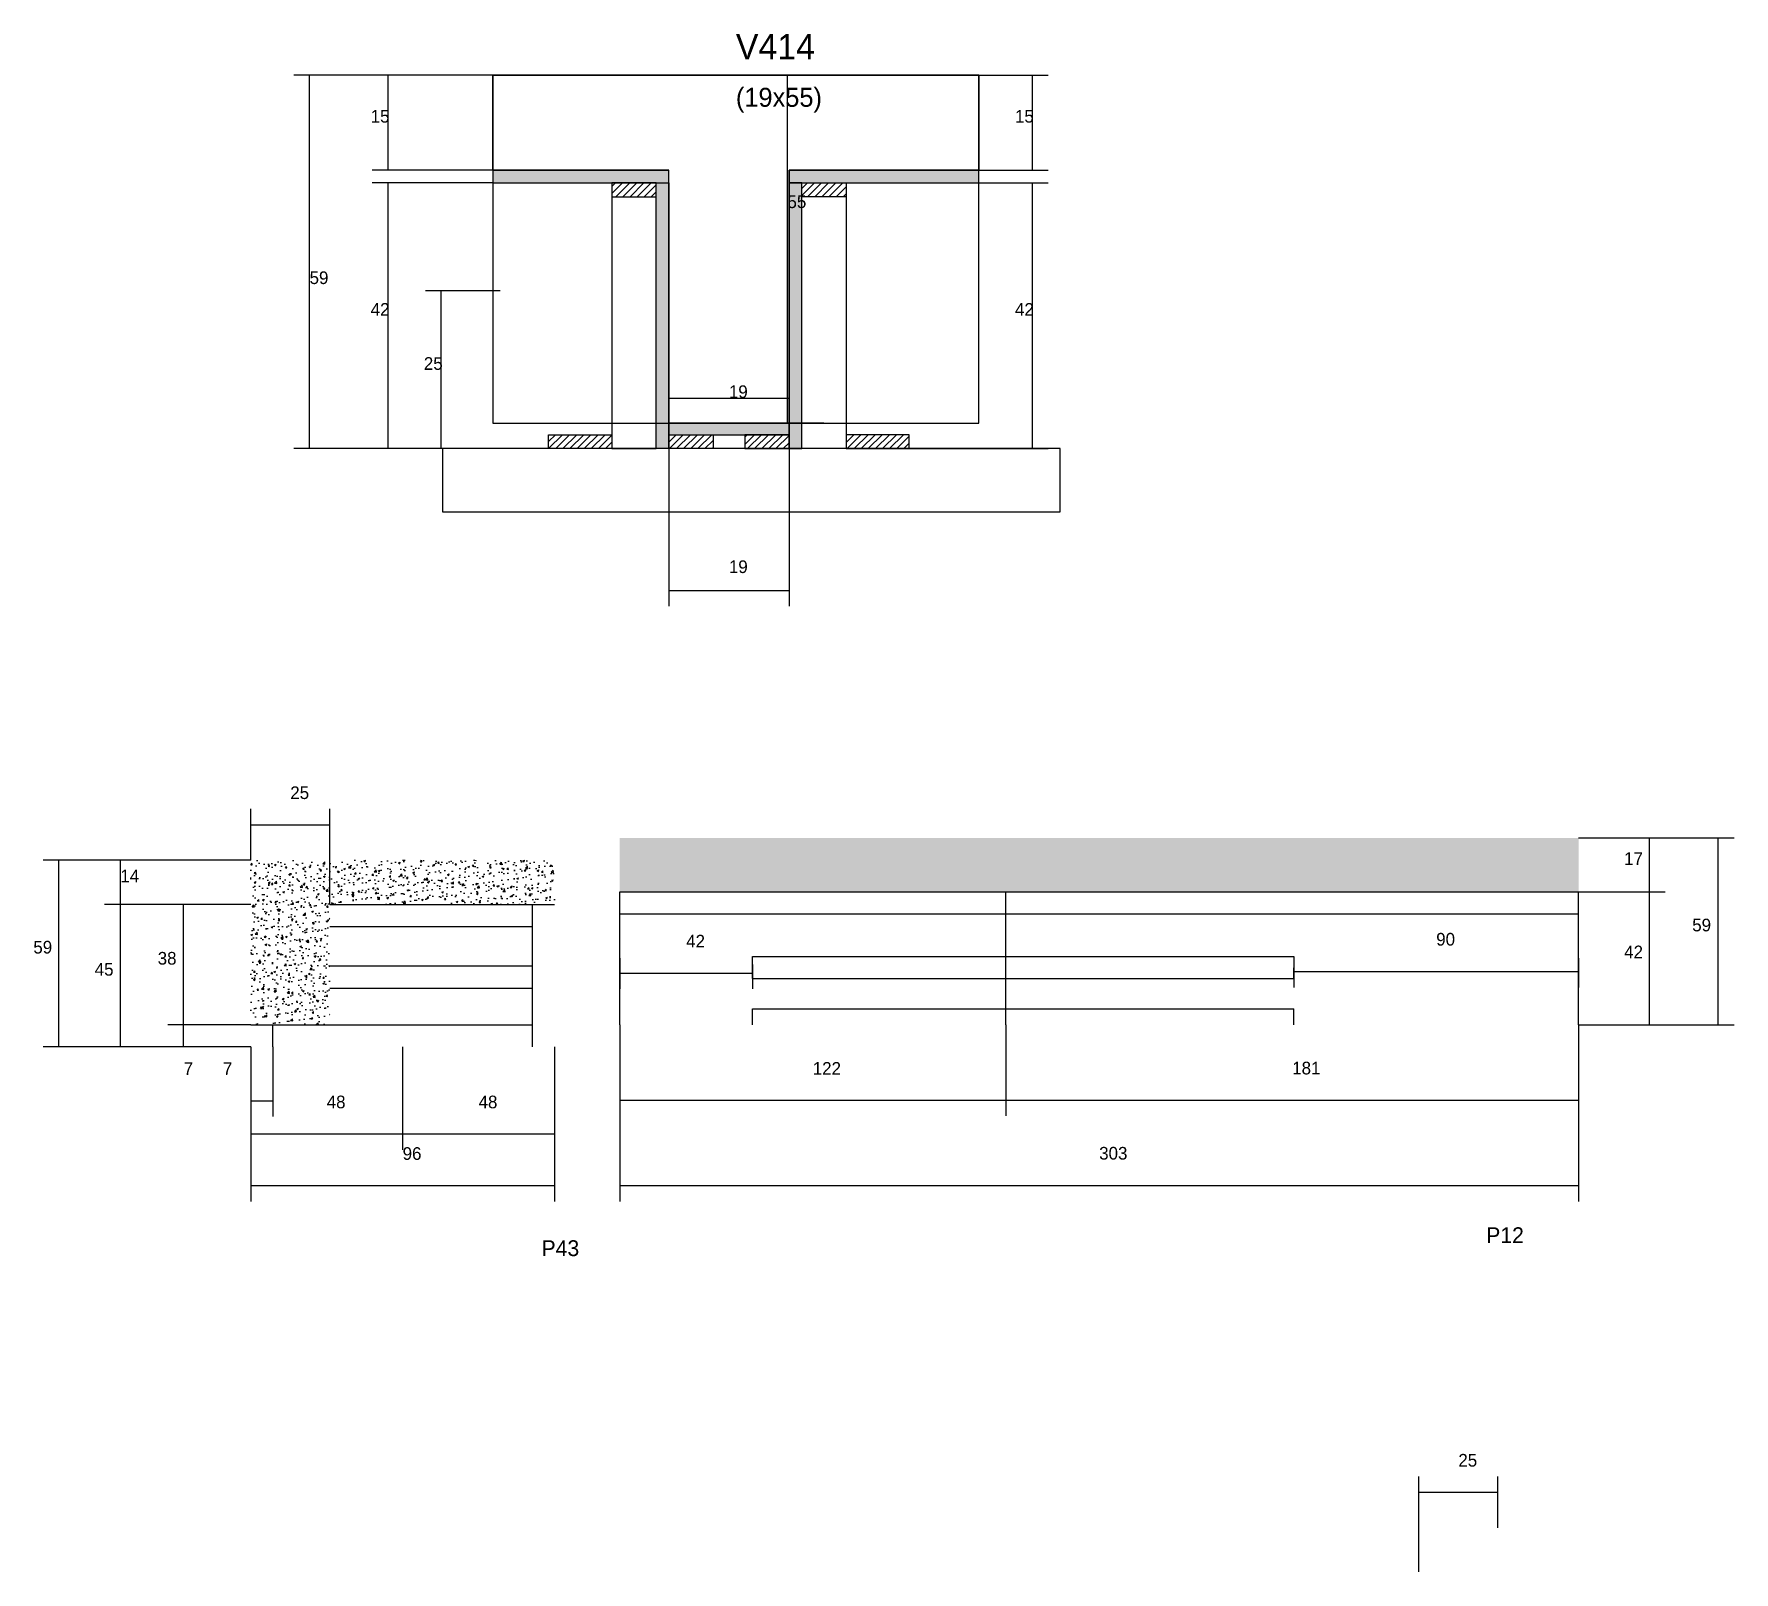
# Model space of a CAD drawing. Header units: metres. Extents: x 7124 to 7662, y 2965 to 3451.
import ezdxf

# ---------------------------------------------------------------- set-up
doc = ezdxf.new("R2010")
doc.units = ezdxf.units.M
for name, color, linetype in [('CONCRETO', 251, 'Continuous'), ('COTA', 241, 'Continuous'), ('Cota Seção (2x)', 4, 'Continuous'), ('Hachura', 253, 'Continuous'), ('Madeira', 126, 'Continuous'), ('NOMENCLATURA', 7, 'Continuous'), ('Painéis', 200, 'Continuous'), ('SARR_2.2x7', 40, 'Continuous'), ('Texto Seção', 7, 'Continuous')]:
    doc.layers.add(name, color=color, linetype=linetype)

msp = doc.modelspace()

# ---------------------------------------------------------------- hatches: boundary and pattern name
at = {"layer": 'COTA'}
h = msp.add_hatch(dxfattribs=at)
h.set_pattern_fill('AR-CONC', scale=0.03)
h.paths.add_polyline_path([(7612.4, 3179.9), (7612.4, 3196.9), (7612.4, 3196.9), (7309.4, 3196.9), (7309.4, 3196.9), (7309.4, 3179.9), (7309.4, 3179.9), (7612.4, 3179.9)])
h = msp.add_hatch(dxfattribs=at)
h.set_pattern_fill('AR-CONC', scale=0.03)
h.paths.add_polyline_path([(7217.8, 3175.9), (7288.8, 3175.9), (7288.8, 3175.9), (7288.8, 3189.9), (7288.8, 3189.9), (7192.8, 3189.9), (7192.8, 3189.9), (7192.8, 3137.9), (7192.8, 3137.9), (7217.8, 3137.9), (7217.8, 3137.9), (7217.8, 3175.9)])
at = {"layer": 'Hachura'}
h = msp.add_hatch(color=8, dxfattribs=at)
h.dxf.hatch_style = 1
h.paths.add_polyline_path([(7324.9, 3403.9), (7324.9, 3407.9), (7324.9, 3407.9), (7269.3, 3407.9), (7269.3, 3407.9), (7269.3, 3403.9), (7269.3, 3403.9), (7324.9, 3403.9)])
h = msp.add_hatch(color=8, dxfattribs=at)
h.dxf.hatch_style = 1
h.paths.add_polyline_path([(7422.9, 3403.9), (7422.9, 3407.9), (7422.9, 3407.9), (7362.9, 3407.9), (7362.9, 3407.9), (7362.9, 3403.9), (7362.9, 3403.9), (7422.9, 3403.9)])
h = msp.add_hatch(dxfattribs=at)
h.set_pattern_fill('ANSI31', scale=0.5)
h.paths.add_polyline_path([(7320.9, 3399.5), (7320.9, 3403.9), (7320.9, 3403.9), (7306.9, 3403.9), (7306.9, 3403.9), (7306.9, 3399.5), (7306.9, 3399.5), (7320.9, 3399.5)])
h = msp.add_hatch(color=8, dxfattribs=at)
h.dxf.hatch_style = 1
h.paths.add_polyline_path([(7320.9, 3403.9), (7324.9, 3403.9), (7324.9, 3403.9), (7324.9, 3319.9), (7324.9, 3319.9), (7320.9, 3319.9), (7320.9, 3319.9), (7320.9, 3403.9)])
h = msp.add_hatch(color=8, dxfattribs=at)
h.dxf.hatch_style = 1
h.paths.add_polyline_path([(7366.9, 3403.9), (7362.9, 3403.9), (7362.9, 3403.9), (7362.9, 3319.9), (7362.9, 3319.9), (7366.9, 3319.9), (7366.9, 3319.9), (7366.9, 3403.9)])
h = msp.add_hatch(dxfattribs=at)
h.set_pattern_fill('ANSI31', scale=0.5)
h.paths.add_polyline_path([(7366.9, 3399.5), (7366.9, 3403.9), (7366.9, 3403.9), (7380.9, 3403.9), (7380.9, 3403.9), (7380.9, 3399.5), (7380.9, 3399.5), (7366.9, 3399.5)])
h = msp.add_hatch(color=8, dxfattribs=at)
h.dxf.hatch_style = 1
h.paths.add_polyline_path([(7362.9, 3324.3), (7362.9, 3327.9), (7362.9, 3327.9), (7324.9, 3327.9), (7324.9, 3327.9), (7324.9, 3324.3), (7324.9, 3324.3), (7362.9, 3324.3)])
h = msp.add_hatch(dxfattribs=at)
h.set_pattern_fill('ANSI31', scale=0.5)
h.paths.add_polyline_path([(7286.9, 3319.9), (7286.9, 3324.3), (7286.9, 3324.3), (7306.9, 3324.3), (7306.9, 3324.3), (7306.9, 3319.9), (7306.9, 3319.9), (7286.9, 3319.9)])
h = msp.add_hatch(dxfattribs=at)
h.set_pattern_fill('ANSI31', scale=0.5)
h.paths.add_polyline_path([(7324.9, 3319.9), (7324.9, 3324.3), (7324.9, 3324.3), (7338.9, 3324.3), (7338.9, 3324.3), (7338.9, 3319.9), (7338.9, 3319.9), (7324.9, 3319.9)])
h = msp.add_hatch(dxfattribs=at)
h.set_pattern_fill('ANSI31', scale=0.5)
h.paths.add_polyline_path([(7362.9, 3319.9), (7362.9, 3324.3), (7362.9, 3324.3), (7348.9, 3324.3), (7348.9, 3324.3), (7348.9, 3319.9), (7348.9, 3319.9), (7362.9, 3319.9)])
h = msp.add_hatch(dxfattribs=at)
h.set_pattern_fill('ANSI31', scale=0.5)
h.paths.add_polyline_path([(7400.9, 3319.9), (7400.9, 3324.3), (7400.9, 3324.3), (7380.9, 3324.3), (7380.9, 3324.3), (7380.9, 3319.9), (7380.9, 3319.9), (7400.9, 3319.9)])

# ---------------------------------------------------------------- linework, layer by layer
at = {"layer": 'CONCRETO'}
for points in [[(7269.3, 3407.9), (7269.3, 3437.9), (7422.9, 3437.9), (7422.9, 3407.9), (7362.9, 3407.9), (7362.9, 3327.9), (7324.9, 3327.9), (7324.9, 3407.9)], [(7269.3, 3327.9), (7422.9, 3327.9), (7422.9, 3437.9), (7269.3, 3437.9)]]:
    msp.add_lwpolyline(points, close=True, dxfattribs=at)
at = {"layer": 'COTA'}
for p, q in [((7269.3, 3437.9), (7206.4, 3437.9)), ((7211.4, 3319.9), (7211.4, 3437.9)), ((7269.3, 3437.9), (7231.2, 3437.9)), ((7236.2, 3407.9), (7236.2, 3437.9)), ((7422.9, 3437.9), (7444.8, 3437.9)), ((7439.8, 3407.9), (7439.8, 3437.9)), ((7269.3, 3407.9), (7231.2, 3407.9)), ((7422.9, 3407.9), (7444.8, 3407.9)), ((7269.3, 3403.9), (7231.2, 3403.9)), ((7236.2, 3319.9), (7236.2, 3403.9)), ((7422.9, 3403.9), (7444.8, 3403.9)), ((7439.8, 3319.9), (7439.8, 3403.9)), ((7271.6, 3369.8), (7248, 3369.8)), ((7253, 3319.9), (7253, 3369.8)), ((7291.3, 3319.9), (7206.4, 3319.9)), ((7291.3, 3319.9), (7231.2, 3319.9)), ((7271.6, 3319.9), (7248, 3319.9)), ((7324.9, 3319.9), (7324.9, 3270.1)), ((7362.9, 3319.9), (7362.9, 3270.1)), ((7396.5, 3319.9), (7444.8, 3319.9)), ((7324.9, 3275.1), (7362.9, 3275.1)), ((7192.8, 3189.9), (7192.8, 3206.1)), ((7217.8, 3175.9), (7217.8, 3206.1)), ((7192.8, 3201.1), (7217.8, 3201.1)), ((7612.4, 3196.9), (7639.8, 3196.9)), ((7612.4, 3196.9), (7661.5, 3196.9)), ((7634.8, 3179.9), (7634.8, 3196.9)), ((7656.5, 3137.9), (7656.5, 3196.9)), ((7192.8, 3189.9), (7127.2, 3189.9)), ((7132.2, 3130.9), (7132.2, 3189.9)), ((7192.8, 3189.9), (7146.6, 3189.9)), ((7151.6, 3175.9), (7151.6, 3189.9)), ((7192.8, 3175.9), (7146.6, 3175.9)), ((7192.8, 3175.9), (7146.6, 3175.9)), ((7151.6, 3130.9), (7151.6, 3175.9)), ((7192.8, 3175.9), (7166.6, 3175.9)), ((7171.6, 3137.9), (7171.6, 3175.9)), ((7612.4, 3179.9), (7639.8, 3179.9)), ((7612.4, 3179.9), (7639.8, 3179.9)), ((7634.8, 3137.9), (7634.8, 3179.9)), ((7309.4, 3158.9), (7309.4, 3149.2)), ((7612.4, 3158.9), (7612.4, 3149.7)), ((7309.4, 3154.2), (7351.4, 3154.2)), ((7351.4, 3156.9), (7351.4, 3149.2)), ((7522.4, 3156.9), (7522.4, 3149.7)), ((7522.4, 3154.7), (7612.4, 3154.7)), ((7192.8, 3137.9), (7166.6, 3137.9)), ((7192.8, 3137.9), (7166.6, 3137.9)), ((7171.6, 3130.9), (7171.6, 3137.9)), ((7309.4, 3137.9), (7309.4, 3109.1)), ((7309.4, 3137.9), (7309.4, 3082.1)), ((7431.4, 3137.9), (7431.4, 3109.1)), ((7431.4, 3137.9), (7431.4, 3109.1)), ((7612.4, 3137.9), (7612.4, 3109.1)), ((7612.4, 3137.9), (7612.4, 3082.1)), ((7612.4, 3137.9), (7639.8, 3137.9)), ((7612.4, 3137.9), (7661.5, 3137.9)), ((7192.8, 3130.9), (7127.2, 3130.9)), ((7192.8, 3130.9), (7146.6, 3130.9)), ((7192.8, 3130.9), (7166.6, 3130.9)), ((7192.8, 3130.9), (7192.8, 3082.1)), ((7192.8, 3130.9), (7192.8, 3098.4)), ((7192.8, 3130.9), (7192.8, 3108.9)), ((7199.8, 3130.9), (7199.8, 3108.9)), ((7240.8, 3130.9), (7240.8, 3098.4)), ((7240.8, 3130.9), (7240.8, 3098.4)), ((7288.8, 3130.9), (7288.8, 3082.1)), ((7288.8, 3130.9), (7288.8, 3098.4)), ((7192.8, 3113.9), (7199.8, 3113.9)), ((7309.4, 3114.1), (7431.4, 3114.1)), ((7431.4, 3114.1), (7612.4, 3114.1)), ((7192.8, 3103.4), (7240.8, 3103.4)), ((7240.8, 3103.4), (7288.8, 3103.4)), ((7192.8, 3087.1), (7288.8, 3087.1)), ((7309.4, 3087.1), (7612.4, 3087.1)), ((7561.9, 2965), (7561.9, 2995.2)), ((7586.9, 2979), (7586.9, 2995.2)), ((7561.9, 2990.2), (7586.9, 2990.2))]:
    msp.add_line(p, q, dxfattribs=at)
at = {"layer": 'Cota Seção (2x)'}
for p, q in [((7373.9, 3437.9), (7357.4, 3437.9)), ((7362.4, 3327.9), (7362.4, 3437.9)), ((7324.9, 3319.9), (7324.9, 3340.9)), ((7362.9, 3319.9), (7362.9, 3340.9)), ((7324.9, 3335.9), (7362.9, 3335.9)), ((7373.9, 3327.9), (7357.4, 3327.9))]:
    msp.add_line(p, q, dxfattribs=at)
at = {"layer": 'Madeira'}
for points in [[(7320.9, 3399.5), (7320.9, 3403.9), (7306.9, 3403.9), (7306.9, 3399.5)], [(7320.9, 3403.9), (7306.9, 3403.9), (7306.9, 3319.9), (7320.9, 3319.9)], [(7366.9, 3399.5), (7366.9, 3403.9), (7380.9, 3403.9), (7380.9, 3399.5)], [(7366.9, 3403.9), (7380.9, 3403.9), (7380.9, 3319.9), (7366.9, 3319.9)], [(7253.4, 3299.9), (7448.6, 3299.9), (7448.6, 3319.9), (7253.4, 3319.9)], [(7286.9, 3319.9), (7286.9, 3324.3), (7306.9, 3324.3), (7306.9, 3319.9)], [(7324.9, 3319.9), (7324.9, 3324.3), (7338.9, 3324.3), (7338.9, 3319.9)], [(7362.9, 3319.9), (7362.9, 3324.3), (7348.9, 3324.3), (7348.9, 3319.9)], [(7400.9, 3319.9), (7400.9, 3324.3), (7380.9, 3324.3), (7380.9, 3319.9)]]:
    msp.add_lwpolyline(points, close=True, dxfattribs=at)
at = {"layer": 'Painéis'}
for p, q in [((7269.3, 3407.9), (7324.9, 3407.9)), ((7324.9, 3403.9), (7324.9, 3407.9)), ((7362.9, 3407.9), (7422.9, 3407.9)), ((7362.9, 3403.9), (7362.9, 3407.9)), ((7422.9, 3403.9), (7422.9, 3407.9)), ((7324.9, 3319.9), (7324.9, 3403.9)), ((7362.9, 3319.9), (7362.9, 3403.9)), ((7324.9, 3327.9), (7362.9, 3327.9)), ((7324.9, 3324.3), (7324.9, 3327.9)), ((7362.9, 3324.3), (7362.9, 3327.9)), ((7217.8, 3175.9), (7288.8, 3175.9)), ((7309.4, 3179.9), (7612.4, 3179.9)), ((7309.4, 3137.9), (7309.4, 3179.9)), ((7431.4, 3137.9), (7431.4, 3179.9)), ((7612.4, 3137.9), (7612.4, 3179.9))]:
    msp.add_line(p, q, dxfattribs=at)
for points in [[(7324.9, 3403.9), (7324.9, 3407.9), (7269.3, 3407.9), (7269.3, 3403.9)], [(7422.9, 3403.9), (7422.9, 3407.9), (7362.9, 3407.9), (7362.9, 3403.9)], [(7320.9, 3403.9), (7324.9, 3403.9), (7324.9, 3319.9), (7320.9, 3319.9)], [(7366.9, 3403.9), (7362.9, 3403.9), (7362.9, 3319.9), (7366.9, 3319.9)], [(7362.9, 3324.3), (7362.9, 3327.9), (7324.9, 3327.9), (7324.9, 3324.3)]]:
    msp.add_lwpolyline(points, close=True, dxfattribs=at)
at = {"layer": 'SARR_2.2x7'}
for p, q in [((7281.8, 3130.9), (7281.8, 3175.9)), ((7309.4, 3172.9), (7431.4, 3172.9)), ((7431.4, 3172.9), (7612.4, 3172.9)), ((7217.8, 3168.9), (7240.8, 3168.9)), ((7240.8, 3168.9), (7281.9, 3168.9)), ((7351.4, 3159.5), (7431.4, 3159.5)), ((7351.4, 3152.5), (7351.4, 3159.5)), ((7431.4, 3159.5), (7522.4, 3159.5)), ((7522.4, 3152.5), (7522.5, 3159.5)), ((7217.8, 3156.5), (7240.8, 3156.5)), ((7240.8, 3156.5), (7281.9, 3156.5)), ((7217.8, 3149.5), (7240.8, 3149.5)), ((7240.8, 3149.5), (7281.9, 3149.5)), ((7351.4, 3152.5), (7431.4, 3152.5)), ((7431.4, 3152.5), (7522.4, 3152.5)), ((7351.4, 3142.9), (7431.4, 3142.9)), ((7351.4, 3137.9), (7351.4, 3142.9)), ((7431.4, 3142.9), (7522.4, 3142.9)), ((7522.4, 3137.9), (7522.4, 3142.9)), ((7192.8, 3137.9), (7240.8, 3137.9)), ((7199.8, 3130.9), (7199.8, 3137.9)), ((7240.8, 3137.9), (7281.9, 3137.9))]:
    msp.add_line(p, q, dxfattribs=at)

# ---------------------------------------------------------------- texts
at = {"layer": 'COTA'}
for s, p in [('15', (7230.7, 3422.9)), ('15', (7434.3, 3422.9)), ('59', (7211.4, 3371.9)), ('42', (7230.7, 3361.9)), ('42', (7434.3, 3361.9)), ('25', (7247.5, 3344.8)), ('19', (7343.9, 3280.6)), ('25', (7205.3, 3209.2)), ('17', (7626.8, 3188.4)), ('14', (7151.6, 3182.9)), ('59', (7648.3, 3167.4)), ('59', (7124.1, 3160.4)), ('42', (7330.4, 3162.3)), ('90', (7567.4, 3162.9)), ('38', (7163.4, 3156.9)), ('42', (7626.8, 3158.9)), ('45', (7143.5, 3153.4)), ('7', (7171.6, 3122)), ('7', (7184, 3122)), ('122', (7370.4, 3122.1)), ('181', (7521.9, 3122.2)), ('48', (7216.8, 3111.5)), ('48', (7264.8, 3111.5)), ('96', (7240.8, 3095.2)), ('303', (7460.9, 3095.3)), ('25', (7574.4, 2998.3))]:
    msp.add_text(s, height=4, dxfattribs=at).set_placement(p)
at = {"layer": 'Cota Seção (2x)'}
for s, p in [('55', (7362.4, 3395.9)), ('19', (7343.9, 3335.9))]:
    msp.add_text(s, height=4, dxfattribs=at).set_placement(p)
at = {"layer": 'NOMENCLATURA'}
for s, p in [('P12', (7583.2, 3068.9)), ('P43', (7284.7, 3064.8))]:
    msp.add_text(s, height=5, dxfattribs=at).set_placement(p)
at = {"layer": 'Texto Seção'}
for s, height, p in [('V414', 8, (7346.1, 3442.9)), ('(19x55)', 6, (7346.1, 3427.9))]:
    msp.add_text(s, height=height, dxfattribs=at).set_placement(p)

doc.saveas('drawing.dxf')
